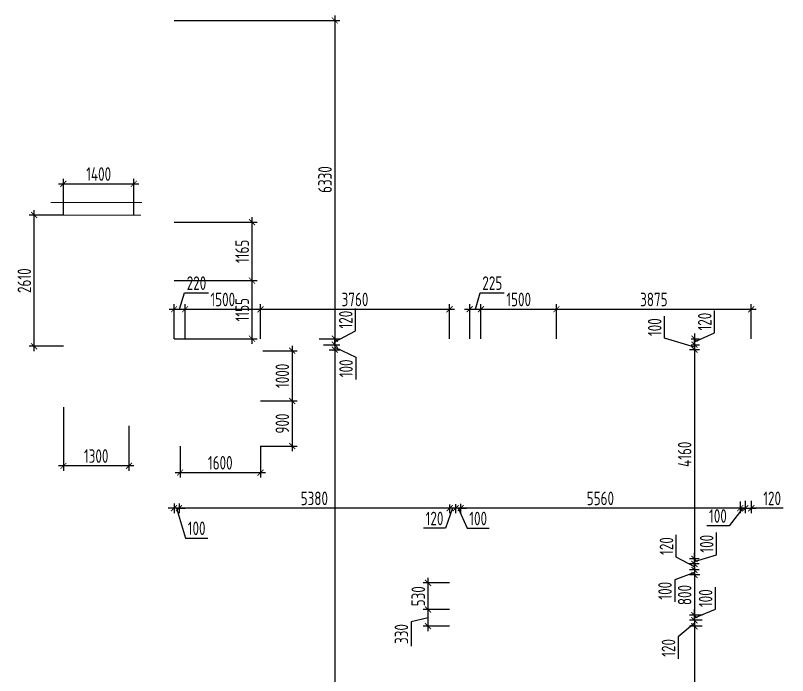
# Model space of a CAD drawing. Header units: millimetres. Extents: x -350007 to 535970, y -888 to 198380.
# Drawn here: x -350007 to -334649, y 93820 to 106951 of the extents above; entities that cross this region are included whole.
import ezdxf

# ---------------------------------------------------------------- set-up
doc = ezdxf.new("R2010")
doc.units = ezdxf.units.MM
doc.layers.add('АР_Размеры нов.', color=15, linetype='Continuous', lineweight=0)
doc.styles.add('ISOCPEUR', font='isocpeur.ttf', dxfattribs={"width": 0.7})
doc.dimstyles.new('R_100', dxfattribs={"dimtxt": 270, "dimasz": 120, "dimexe": 100, "dimexo": 0, "dimgap": 60, "dimtad": 1, "dimdec": 0, "dimrnd": 5, "dimzin": 0, "dimdsep": 46, "dimtxsty": 'ISOCPEUR', "dimblk": 'ARCHTICK', "dimcen": 0, "dimdle": 100, "dimclrd": 256, "dimclre": 256, "dimclrt": 256, "dimadec": 0, "dimazin": 0, "dimtfac": 2, "dimtdec": 0, "dimtofl": 0, "dimtmove": 1, "dimatfit": 3, "dimfxl": 1, "dimtvp": 3, "dimtolj": 1, "dimtzin": 0, "dimarcsym": 0})

# ---------------------------------------------------------------- blocks, each defined once
blk = doc.blocks.new('_ArchTick')
at = {"color": 0, "linetype": 'ByBlock', "const_width": 0.15}
blk.add_lwpolyline([(-0.5, -0.5), (0.5, 0.5)], dxfattribs=at)
blk = doc.blocks.new('*D2645')
at = {"layer": 'АР_Размеры нов.', "lineweight": -2, "ltscale": 100, "transparency": 16777216}
for p, q in [((-345302, 102940), (-345302, 101575)), ((-346852, 102840), (-345202, 102840)), ((-346852, 101675), (-345202, 101675))]:
    blk.add_line(p, q, dxfattribs=at)
at = {"layer": 'АР_Размеры нов.', "lineweight": -2, "ltscale": 100, "transparency": 16777216, "xscale": 120, "yscale": 120, "zscale": 120}
for p, rotation in [((-345302, 102840), 90), ((-345302, 101675), 270)]:
    blk.add_blockref('_ArchTick', p, dxfattribs=dict(at, rotation=rotation))
at = {"layer": 'АР_Размеры нов.', "ltscale": 100, "transparency": 16777216, "insert": (-345497, 102258), "char_height": 270, "attachment_point": 5, "rotation": 90, "style": 'ISOCPEUR'}
blk.add_mtext('\\A1;1165', dxfattribs=at)
blk = doc.blocks.new('*D2999')
at = {"layer": 'АР_Размеры нов.', "lineweight": -2, "ltscale": 100, "transparency": 16777216}
for p, q in [((-349052, 99159), (-349052, 97891)), ((-347750, 98785), (-347750, 97891)), ((-347650, 97991), (-349152, 97991))]:
    blk.add_line(p, q, dxfattribs=at)
at = {"layer": 'АР_Размеры нов.', "lineweight": -2, "ltscale": 100, "transparency": 16777216, "xscale": 120, "yscale": 120, "zscale": 120, "rotation": 180}
blk.add_blockref('_ArchTick', (-349052, 97991), dxfattribs=at)
at = {"layer": 'АР_Размеры нов.', "lineweight": -2, "ltscale": 100, "transparency": 16777216, "xscale": 120, "yscale": 120, "zscale": 120}
blk.add_blockref('_ArchTick', (-347750, 97991), dxfattribs=at)
at = {"layer": 'АР_Размеры нов.', "ltscale": 100, "transparency": 16777216, "insert": (-348401, 98186), "char_height": 270, "attachment_point": 5, "style": 'ISOCPEUR'}
blk.add_mtext('\\A1;1300', dxfattribs=at)
blk = doc.blocks.new('*D3070')
at = {"layer": 'АР_Размеры нов.', "lineweight": -2, "ltscale": 100, "transparency": 16777216}
for p, q in [((-349635, 100270), (-349635, 103080)), ((-349052, 102980), (-349735, 102980)), ((-349049, 100370), (-349735, 100370))]:
    blk.add_line(p, q, dxfattribs=at)
at = {"layer": 'АР_Размеры нов.', "lineweight": -2, "ltscale": 100, "transparency": 16777216, "xscale": 120, "yscale": 120, "zscale": 120}
for p, rotation in [((-349635, 102980), 90), ((-349635, 100370), 270)]:
    blk.add_blockref('_ArchTick', p, dxfattribs=dict(at, rotation=rotation))
at = {"layer": 'АР_Размеры нов.', "ltscale": 100, "transparency": 16777216, "insert": (-349830, 101675), "char_height": 270, "attachment_point": 5, "rotation": 90, "style": 'ISOCPEUR'}
blk.add_mtext('\\A1;2610', dxfattribs=at)
blk = doc.blocks.new('*D3071')
at = {"layer": 'АР_Размеры нов.', "lineweight": -2, "ltscale": 100, "transparency": 16777216}
for p, q in [((-349052, 102980), (-349052, 103701)), ((-347652, 102980), (-347652, 103701)), ((-349152, 103601), (-347552, 103601))]:
    blk.add_line(p, q, dxfattribs=at)
at = {"layer": 'АР_Размеры нов.', "lineweight": -2, "ltscale": 100, "transparency": 16777216, "xscale": 120, "yscale": 120, "zscale": 120, "rotation": 180}
blk.add_blockref('_ArchTick', (-349052, 103601), dxfattribs=at)
at = {"layer": 'АР_Размеры нов.', "lineweight": -2, "ltscale": 100, "transparency": 16777216, "xscale": 120, "yscale": 120, "zscale": 120}
blk.add_blockref('_ArchTick', (-347652, 103601), dxfattribs=at)
at = {"layer": 'АР_Размеры нов.', "ltscale": 100, "transparency": 16777216, "insert": (-348352, 103796), "char_height": 270, "attachment_point": 5, "style": 'ISOCPEUR'}
blk.add_mtext('\\A1;1400', dxfattribs=at)
blk = doc.blocks.new('*D2579')
at = {"layer": 'АР_Размеры нов.', "lineweight": -2, "ltscale": 500, "transparency": 16777216}
for p, q in [((-346852, 101675), (-345202, 101675)), ((-345302, 101775), (-345302, 100421)), ((-346852, 100521), (-345202, 100521))]:
    blk.add_line(p, q, dxfattribs=at)
at = {"layer": 'АР_Размеры нов.', "lineweight": -2, "ltscale": 500, "transparency": 16777216, "xscale": 120, "yscale": 120, "zscale": 120}
for p, rotation in [((-345302, 101675), 90), ((-345302, 100521), 270)]:
    blk.add_blockref('_ArchTick', p, dxfattribs=dict(at, rotation=rotation))
at = {"layer": 'АР_Размеры нов.', "lineweight": 13, "ltscale": 500, "transparency": 16777216, "insert": (-345497, 101098), "char_height": 270, "attachment_point": 5, "rotation": 90, "style": 'ISOCPEUR'}
blk.add_mtext('\\A1;1155', dxfattribs=at)
blk = doc.blocks.new('*D2580')
at = {"layer": 'АР_Размеры нов.', "lineweight": -2, "ltscale": 500, "transparency": 16777216}
for p, q in [((-343242, 100679), (-343242, 101120)), ((-343655, 100461), (-343242, 100679)), ((-343655, 100621), (-343655, 100301)), ((-343882, 100521), (-343555, 100521)), ((-343882, 100401), (-343555, 100401))]:
    blk.add_line(p, q, dxfattribs=at)
at = {"layer": 'АР_Размеры нов.', "lineweight": -2, "ltscale": 500, "transparency": 16777216, "xscale": 120, "yscale": 120, "zscale": 120}
for p, rotation in [((-343655, 100521), 90), ((-343655, 100401), 270)]:
    blk.add_blockref('_ArchTick', p, dxfattribs=dict(at, rotation=rotation))
at = {"layer": 'АР_Размеры нов.', "lineweight": 13, "ltscale": 500, "transparency": 16777216, "insert": (-343437, 100900), "char_height": 270, "attachment_point": 5, "rotation": 90, "style": 'ISOCPEUR'}
blk.add_mtext('\\A1;120', dxfattribs=at)
blk = doc.blocks.new('*D2581')
at = {"layer": 'АР_Размеры нов.', "lineweight": -2, "ltscale": 500, "transparency": 16777216}
for p, q in [((-343655, 100401), (-343655, 100521)), ((-343882, 100401), (-343555, 100401)), ((-343766, 100301), (-343555, 100301)), ((-343655, 100401), (-343655, 100301)), ((-343655, 100351), (-343236, 100151)), ((-343655, 100301), (-343655, 100181)), ((-343236, 100151), (-343236, 99710))]:
    blk.add_line(p, q, dxfattribs=at)
at = {"layer": 'АР_Размеры нов.', "lineweight": -2, "ltscale": 500, "transparency": 16777216, "xscale": 120, "yscale": 120, "zscale": 120}
for p, rotation in [((-343655, 100401), 270), ((-343655, 100301), 90)]:
    blk.add_blockref('_ArchTick', p, dxfattribs=dict(at, rotation=rotation))
at = {"layer": 'АР_Размеры нов.', "lineweight": 13, "ltscale": 500, "transparency": 16777216, "insert": (-343431, 99931), "char_height": 270, "attachment_point": 5, "rotation": 90, "style": 'ISOCPEUR'}
blk.add_mtext('\\A1;100', dxfattribs=at)
blk = doc.blocks.new('*D2598')
at = {"layer": 'АР_Размеры нов.', "lineweight": -2, "ltscale": 500, "transparency": 16777216}
for p, q in [((-335592, 97284), (-335592, 97049)), ((-335492, 97295), (-335492, 97049)), ((-335542, 97149), (-335813, 96799)), ((-335592, 97149), (-335712, 97149)), ((-335592, 97149), (-335492, 97149)), ((-335492, 97149), (-335372, 97149)), ((-335813, 96799), (-336255, 96799))]:
    blk.add_line(p, q, dxfattribs=at)
at = {"layer": 'АР_Размеры нов.', "lineweight": -2, "ltscale": 500, "transparency": 16777216, "xscale": 120, "yscale": 120, "zscale": 120}
blk.add_blockref('_ArchTick', (-335592, 97149), dxfattribs=at)
at = {"layer": 'АР_Размеры нов.', "lineweight": -2, "ltscale": 500, "transparency": 16777216, "xscale": 120, "yscale": 120, "zscale": 120, "rotation": 180}
blk.add_blockref('_ArchTick', (-335492, 97149), dxfattribs=at)
at = {"layer": 'АР_Размеры нов.', "lineweight": 13, "ltscale": 500, "transparency": 16777216, "insert": (-336034, 96994), "char_height": 270, "attachment_point": 5, "style": 'ISOCPEUR'}
blk.add_mtext('\\A1;100', dxfattribs=at)
blk = doc.blocks.new('*D2599')
at = {"layer": 'АР_Размеры нов.', "lineweight": -2, "ltscale": 500, "transparency": 16777216}
for p, q in [((-335492, 97295), (-335492, 97049)), ((-335372, 97296), (-335372, 97049)), ((-335592, 97149), (-335272, 97149)), ((-334735, 97149), (-335372, 97149))]:
    blk.add_line(p, q, dxfattribs=at)
at = {"layer": 'АР_Размеры нов.', "lineweight": -2, "ltscale": 500, "transparency": 16777216, "xscale": 120, "yscale": 120, "zscale": 120, "rotation": 180}
blk.add_blockref('_ArchTick', (-335492, 97149), dxfattribs=at)
at = {"layer": 'АР_Размеры нов.', "lineweight": -2, "ltscale": 500, "transparency": 16777216, "xscale": 120, "yscale": 120, "zscale": 120}
blk.add_blockref('_ArchTick', (-335372, 97149), dxfattribs=at)
at = {"layer": 'АР_Размеры нов.', "lineweight": 13, "ltscale": 500, "transparency": 16777216, "insert": (-334956, 97344), "char_height": 270, "attachment_point": 5, "style": 'ISOCPEUR'}
blk.add_mtext('\\A1;120', dxfattribs=at)
blk = doc.blocks.new('*D4058')
at = {"layer": 'АР_Размеры нов.', "lineweight": -2, "transparency": 16777216}
for p, q in [((-343655, 106951), (-343655, 100421)), ((-346852, 106851), (-343555, 106851)), ((-343969, 100521), (-343555, 100521))]:
    blk.add_line(p, q, dxfattribs=at)
at = {"layer": 'АР_Размеры нов.', "lineweight": -2, "transparency": 16777216, "xscale": 120, "yscale": 120, "zscale": 120}
for p, rotation in [((-343655, 106851), 90), ((-343655, 100521), 270)]:
    blk.add_blockref('_ArchTick', p, dxfattribs=dict(at, rotation=rotation))
at = {"layer": 'АР_Размеры нов.', "transparency": 16777216, "insert": (-343850, 103686), "char_height": 270, "attachment_point": 5, "rotation": 90, "style": 'ISOCPEUR'}
blk.add_mtext('\\A1;6330', dxfattribs=at)
blk = doc.blocks.new('*D4059')
at = {"layer": 'АР_Размеры нов.', "lineweight": -2, "transparency": 16777216}
for p, q in [((-343766, 100301), (-343555, 100301)), ((-343655, 100401), (-343655, 84492)), ((-343412, 84592), (-343755, 84592))]:
    blk.add_line(p, q, dxfattribs=at)
at = {"layer": 'АР_Размеры нов.', "lineweight": -2, "transparency": 16777216, "xscale": 120, "yscale": 120, "zscale": 120}
for p, rotation in [((-343655, 100301), 90), ((-343655, 84592), 270)]:
    blk.add_blockref('_ArchTick', p, dxfattribs=dict(at, rotation=rotation))
at = {"layer": 'АР_Размеры нов.', "transparency": 16777216, "insert": (-343850, 92446), "char_height": 270, "attachment_point": 5, "rotation": 90, "style": 'ISOCPEUR'}
blk.add_mtext('\\A1;15710', dxfattribs=at)
blk = doc.blocks.new('*D4065')
at = {"layer": 'АР_Размеры нов.', "lineweight": -2, "transparency": 16777216}
for p, q in [((-346743, 101106), (-346645, 101431)), ((-346645, 101431), (-346166, 101431)), ((-346952, 101106), (-346533, 101106)), ((-346852, 100521), (-346852, 101206)), ((-346633, 100521), (-346633, 101206))]:
    blk.add_line(p, q, dxfattribs=at)
at = {"layer": 'АР_Размеры нов.', "lineweight": -2, "transparency": 16777216, "xscale": 120, "yscale": 120, "zscale": 120, "rotation": 180}
blk.add_blockref('_ArchTick', (-346852, 101106), dxfattribs=at)
at = {"layer": 'АР_Размеры нов.', "lineweight": -2, "transparency": 16777216, "xscale": 120, "yscale": 120, "zscale": 120}
blk.add_blockref('_ArchTick', (-346633, 101106), dxfattribs=at)
at = {"layer": 'АР_Размеры нов.', "transparency": 16777216, "insert": (-346406, 101626), "char_height": 270, "attachment_point": 5, "style": 'ISOCPEUR'}
blk.add_mtext('\\A1;220', dxfattribs=at)
blk = doc.blocks.new('*D4066')
at = {"layer": 'АР_Размеры нов.', "lineweight": -2, "transparency": 16777216}
for p, q in [((-346733, 101106), (-345033, 101106)), ((-346633, 100521), (-346633, 101206)), ((-345133, 100521), (-345133, 101206))]:
    blk.add_line(p, q, dxfattribs=at)
at = {"layer": 'АР_Размеры нов.', "lineweight": -2, "transparency": 16777216, "xscale": 120, "yscale": 120, "zscale": 120, "rotation": 180}
blk.add_blockref('_ArchTick', (-346633, 101106), dxfattribs=at)
at = {"layer": 'АР_Размеры нов.', "lineweight": -2, "transparency": 16777216, "xscale": 120, "yscale": 120, "zscale": 120}
blk.add_blockref('_ArchTick', (-345133, 101106), dxfattribs=at)
at = {"layer": 'АР_Размеры нов.', "transparency": 16777216, "insert": (-345883, 101301), "char_height": 270, "attachment_point": 5, "style": 'ISOCPEUR'}
blk.add_mtext('\\A1;1500', dxfattribs=at)
blk = doc.blocks.new('*D4067')
at = {"layer": 'АР_Размеры нов.', "lineweight": -2, "transparency": 16777216}
for p, q in [((-345233, 101106), (-341272, 101106)), ((-345133, 100521), (-345133, 101206)), ((-341372, 100521), (-341372, 101206))]:
    blk.add_line(p, q, dxfattribs=at)
at = {"layer": 'АР_Размеры нов.', "lineweight": -2, "transparency": 16777216, "xscale": 120, "yscale": 120, "zscale": 120, "rotation": 180}
blk.add_blockref('_ArchTick', (-345133, 101106), dxfattribs=at)
at = {"layer": 'АР_Размеры нов.', "lineweight": -2, "transparency": 16777216, "xscale": 120, "yscale": 120, "zscale": 120}
blk.add_blockref('_ArchTick', (-341372, 101106), dxfattribs=at)
at = {"layer": 'АР_Размеры нов.', "transparency": 16777216, "insert": (-343253, 101301), "char_height": 270, "attachment_point": 5, "style": 'ISOCPEUR'}
blk.add_mtext('\\A1;3760', dxfattribs=at)
blk = doc.blocks.new('*D4068')
at = {"layer": 'АР_Размеры нов.', "lineweight": -2, "transparency": 16777216}
for p, q in [((-340859, 101106), (-340762, 101431)), ((-340762, 101431), (-340283, 101431)), ((-341072, 101106), (-340647, 101106)), ((-340972, 100521), (-340972, 101206)), ((-340747, 100521), (-340747, 101206))]:
    blk.add_line(p, q, dxfattribs=at)
at = {"layer": 'АР_Размеры нов.', "lineweight": -2, "transparency": 16777216, "xscale": 120, "yscale": 120, "zscale": 120, "rotation": 180}
blk.add_blockref('_ArchTick', (-340972, 101106), dxfattribs=at)
at = {"layer": 'АР_Размеры нов.', "lineweight": -2, "transparency": 16777216, "xscale": 120, "yscale": 120, "zscale": 120}
blk.add_blockref('_ArchTick', (-340747, 101106), dxfattribs=at)
at = {"layer": 'АР_Размеры нов.', "transparency": 16777216, "insert": (-340522, 101626), "char_height": 270, "attachment_point": 5, "style": 'ISOCPEUR'}
blk.add_mtext('\\A1;225', dxfattribs=at)
blk = doc.blocks.new('*D4069')
at = {"layer": 'АР_Размеры нов.', "lineweight": -2, "transparency": 16777216}
for p, q in [((-340847, 101106), (-339147, 101106)), ((-340747, 100521), (-340747, 101206)), ((-339247, 100521), (-339247, 101206))]:
    blk.add_line(p, q, dxfattribs=at)
at = {"layer": 'АР_Размеры нов.', "lineweight": -2, "transparency": 16777216, "xscale": 120, "yscale": 120, "zscale": 120, "rotation": 180}
blk.add_blockref('_ArchTick', (-340747, 101106), dxfattribs=at)
at = {"layer": 'АР_Размеры нов.', "lineweight": -2, "transparency": 16777216, "xscale": 120, "yscale": 120, "zscale": 120}
blk.add_blockref('_ArchTick', (-339247, 101106), dxfattribs=at)
at = {"layer": 'АР_Размеры нов.', "transparency": 16777216, "insert": (-339997, 101301), "char_height": 270, "attachment_point": 5, "style": 'ISOCPEUR'}
blk.add_mtext('\\A1;1500', dxfattribs=at)
blk = doc.blocks.new('*D4070')
at = {"layer": 'АР_Размеры нов.', "lineweight": -2, "transparency": 16777216}
for p, q in [((-339347, 101106), (-335272, 101106)), ((-339247, 100521), (-339247, 101206)), ((-335372, 100521), (-335372, 101206))]:
    blk.add_line(p, q, dxfattribs=at)
at = {"layer": 'АР_Размеры нов.', "lineweight": -2, "transparency": 16777216, "xscale": 120, "yscale": 120, "zscale": 120, "rotation": 180}
blk.add_blockref('_ArchTick', (-339247, 101106), dxfattribs=at)
at = {"layer": 'АР_Размеры нов.', "lineweight": -2, "transparency": 16777216, "xscale": 120, "yscale": 120, "zscale": 120}
blk.add_blockref('_ArchTick', (-335372, 101106), dxfattribs=at)
at = {"layer": 'АР_Размеры нов.', "transparency": 16777216, "insert": (-337309, 101301), "char_height": 270, "attachment_point": 5, "style": 'ISOCPEUR'}
blk.add_mtext('\\A1;3875', dxfattribs=at)
blk = doc.blocks.new('*D4071')
at = {"layer": 'АР_Размеры нов.', "lineweight": -2, "transparency": 16777216}
for p, q in [((-336101, 100639), (-336101, 101080)), ((-336501, 100461), (-336101, 100639)), ((-336501, 100621), (-336501, 100301)), ((-336569, 100521), (-336401, 100521)), ((-336569, 100401), (-336401, 100401))]:
    blk.add_line(p, q, dxfattribs=at)
at = {"layer": 'АР_Размеры нов.', "lineweight": -2, "transparency": 16777216, "xscale": 120, "yscale": 120, "zscale": 120}
for p, rotation in [((-336501, 100521), 90), ((-336501, 100401), 270)]:
    blk.add_blockref('_ArchTick', p, dxfattribs=dict(at, rotation=rotation))
at = {"layer": 'АР_Размеры нов.', "transparency": 16777216, "insert": (-336296, 100860), "char_height": 270, "attachment_point": 5, "rotation": 90, "style": 'ISOCPEUR'}
blk.add_mtext('\\A1;120', dxfattribs=at)
blk = doc.blocks.new('*D4072')
at = {"layer": 'АР_Размеры нов.', "lineweight": -2, "transparency": 16777216}
for p, q in [((-337096, 100529), (-337096, 100970)), ((-336501, 100351), (-337096, 100529)), ((-336501, 100401), (-336501, 100521)), ((-336399, 100301), (-336601, 100301)), ((-336569, 100401), (-336401, 100401)), ((-336501, 100401), (-336501, 100301)), ((-336501, 100301), (-336501, 100181))]:
    blk.add_line(p, q, dxfattribs=at)
at = {"layer": 'АР_Размеры нов.', "lineweight": -2, "transparency": 16777216, "xscale": 120, "yscale": 120, "zscale": 120}
for p, rotation in [((-336501, 100401), 270), ((-336501, 100301), 90)]:
    blk.add_blockref('_ArchTick', p, dxfattribs=dict(at, rotation=rotation))
at = {"layer": 'АР_Размеры нов.', "transparency": 16777216, "insert": (-337291, 100750), "char_height": 270, "attachment_point": 5, "rotation": 90, "style": 'ISOCPEUR'}
blk.add_mtext('\\A1;100', dxfattribs=at)
blk = doc.blocks.new('*D4073')
at = {"layer": 'АР_Размеры нов.', "lineweight": -2, "transparency": 16777216}
for p, q in [((-336399, 100301), (-336601, 100301)), ((-336501, 100401), (-336501, 96041)), ((-336409, 96141), (-336601, 96141))]:
    blk.add_line(p, q, dxfattribs=at)
at = {"layer": 'АР_Размеры нов.', "lineweight": -2, "transparency": 16777216, "xscale": 120, "yscale": 120, "zscale": 120}
for p, rotation in [((-336501, 100301), 90), ((-336501, 96141), 270)]:
    blk.add_blockref('_ArchTick', p, dxfattribs=dict(at, rotation=rotation))
at = {"layer": 'АР_Размеры нов.', "transparency": 16777216, "insert": (-336696, 98221), "char_height": 270, "attachment_point": 5, "rotation": 90, "style": 'ISOCPEUR'}
blk.add_mtext('\\A1;4160', dxfattribs=at)
blk = doc.blocks.new('*D4074')
at = {"layer": 'АР_Размеры нов.', "lineweight": -2, "transparency": 16777216}
for p, q in [((-336063, 96222), (-336063, 96663)), ((-336501, 96141), (-336501, 96261)), ((-336501, 96091), (-336063, 96222)), ((-336409, 96141), (-336601, 96141)), ((-336409, 96041), (-336601, 96041)), ((-336501, 96141), (-336501, 96041)), ((-336501, 96041), (-336501, 95921))]:
    blk.add_line(p, q, dxfattribs=at)
at = {"layer": 'АР_Размеры нов.', "lineweight": -2, "transparency": 16777216, "xscale": 120, "yscale": 120, "zscale": 120}
for p, rotation in [((-336501, 96141), 270), ((-336501, 96041), 90)]:
    blk.add_blockref('_ArchTick', p, dxfattribs=dict(at, rotation=rotation))
at = {"layer": 'АР_Размеры нов.', "transparency": 16777216, "insert": (-336258, 96442), "char_height": 270, "attachment_point": 5, "rotation": 90, "style": 'ISOCPEUR'}
blk.add_mtext('\\A1;100', dxfattribs=at)
blk = doc.blocks.new('*D4075')
at = {"layer": 'АР_Размеры нов.', "lineweight": -2, "transparency": 16777216}
for p, q in [((-336862, 96175), (-336862, 96617)), ((-336501, 95981), (-336862, 96175)), ((-336501, 96041), (-336501, 96161)), ((-336409, 96041), (-336601, 96041)), ((-336501, 96041), (-336501, 95921)), ((-336405, 95921), (-336601, 95921)), ((-336501, 95921), (-336501, 95801))]:
    blk.add_line(p, q, dxfattribs=at)
at = {"layer": 'АР_Размеры нов.', "lineweight": -2, "transparency": 16777216, "xscale": 120, "yscale": 120, "zscale": 120}
for p, rotation in [((-336501, 96041), 270), ((-336501, 95921), 90)]:
    blk.add_blockref('_ArchTick', p, dxfattribs=dict(at, rotation=rotation))
at = {"layer": 'АР_Размеры нов.', "transparency": 16777216, "insert": (-337057, 96396), "char_height": 270, "attachment_point": 5, "rotation": 90, "style": 'ISOCPEUR'}
blk.add_mtext('\\A1;120', dxfattribs=at)
blk = doc.blocks.new('*D4076')
at = {"layer": 'АР_Размеры нов.', "lineweight": -2, "transparency": 16777216}
for p, q in [((-336501, 95921), (-336501, 96041)), ((-336501, 95871), (-336892, 95727)), ((-336405, 95921), (-336601, 95921)), ((-336501, 95921), (-336501, 95821)), ((-336892, 95727), (-336892, 95286)), ((-336393, 95821), (-336601, 95821)), ((-336501, 95821), (-336501, 95701))]:
    blk.add_line(p, q, dxfattribs=at)
at = {"layer": 'АР_Размеры нов.', "lineweight": -2, "transparency": 16777216, "xscale": 120, "yscale": 120, "zscale": 120}
for p, rotation in [((-336501, 95921), 270), ((-336501, 95821), 90)]:
    blk.add_blockref('_ArchTick', p, dxfattribs=dict(at, rotation=rotation))
at = {"layer": 'АР_Размеры нов.', "transparency": 16777216, "insert": (-337087, 95507), "char_height": 270, "attachment_point": 5, "rotation": 90, "style": 'ISOCPEUR'}
blk.add_mtext('\\A1;100', dxfattribs=at)
blk = doc.blocks.new('*D4077')
at = {"layer": 'АР_Размеры нов.', "lineweight": -2, "transparency": 16777216}
for p, q in [((-336501, 95921), (-336501, 94921)), ((-336393, 95821), (-336601, 95821)), ((-336343, 95021), (-336601, 95021))]:
    blk.add_line(p, q, dxfattribs=at)
at = {"layer": 'АР_Размеры нов.', "lineweight": -2, "transparency": 16777216, "xscale": 120, "yscale": 120, "zscale": 120}
for p, rotation in [((-336501, 95821), 90), ((-336501, 95021), 270)]:
    blk.add_blockref('_ArchTick', p, dxfattribs=dict(at, rotation=rotation))
at = {"layer": 'АР_Размеры нов.', "transparency": 16777216, "insert": (-336696, 95421), "char_height": 270, "attachment_point": 5, "rotation": 90, "style": 'ISOCPEUR'}
blk.add_mtext('\\A1;800', dxfattribs=at)
blk = doc.blocks.new('*D4078')
at = {"layer": 'АР_Размеры нов.', "lineweight": -2, "transparency": 16777216}
for p, q in [((-336085, 95139), (-336085, 95580)), ((-336501, 95021), (-336501, 95141)), ((-336501, 94971), (-336085, 95139)), ((-336343, 95021), (-336601, 95021)), ((-336347, 94921), (-336601, 94921)), ((-336501, 95021), (-336501, 94921)), ((-336501, 94921), (-336501, 94801))]:
    blk.add_line(p, q, dxfattribs=at)
at = {"layer": 'АР_Размеры нов.', "lineweight": -2, "transparency": 16777216, "xscale": 120, "yscale": 120, "zscale": 120}
for p, rotation in [((-336501, 95021), 270), ((-336501, 94921), 90)]:
    blk.add_blockref('_ArchTick', p, dxfattribs=dict(at, rotation=rotation))
at = {"layer": 'АР_Размеры нов.', "transparency": 16777216, "insert": (-336280, 95359), "char_height": 270, "attachment_point": 5, "rotation": 90, "style": 'ISOCPEUR'}
blk.add_mtext('\\A1;100', dxfattribs=at)
blk = doc.blocks.new('*D4079')
at = {"layer": 'АР_Размеры нов.', "lineweight": -2, "transparency": 16777216}
for p, q in [((-336347, 94921), (-336601, 94921)), ((-336501, 94921), (-336501, 95041)), ((-336501, 94921), (-336501, 94801)), ((-336501, 94861), (-336823, 94591)), ((-336347, 94801), (-336601, 94801)), ((-336501, 94801), (-336501, 94681)), ((-336823, 94591), (-336823, 94149))]:
    blk.add_line(p, q, dxfattribs=at)
at = {"layer": 'АР_Размеры нов.', "lineweight": -2, "transparency": 16777216, "xscale": 120, "yscale": 120, "zscale": 120}
for p, rotation in [((-336501, 94921), 270), ((-336501, 94801), 90)]:
    blk.add_blockref('_ArchTick', p, dxfattribs=dict(at, rotation=rotation))
at = {"layer": 'АР_Размеры нов.', "transparency": 16777216, "insert": (-337018, 94370), "char_height": 270, "attachment_point": 5, "rotation": 90, "style": 'ISOCPEUR'}
blk.add_mtext('\\A1;120', dxfattribs=at)
blk = doc.blocks.new('*D4080')
at = {"layer": 'АР_Размеры нов.', "lineweight": -2, "transparency": 16777216}
for p, q in [((-336347, 94801), (-336601, 94801)), ((-336501, 94901), (-336501, 83192)), ((-336406, 83292), (-336601, 83292))]:
    blk.add_line(p, q, dxfattribs=at)
at = {"layer": 'АР_Размеры нов.', "lineweight": -2, "transparency": 16777216, "xscale": 120, "yscale": 120, "zscale": 120}
for p, rotation in [((-336501, 94801), 90), ((-336501, 83292), 270)]:
    blk.add_blockref('_ArchTick', p, dxfattribs=dict(at, rotation=rotation))
at = {"layer": 'АР_Размеры нов.', "transparency": 16777216, "insert": (-336696, 89047), "char_height": 270, "attachment_point": 5, "rotation": 90, "style": 'ISOCPEUR'}
blk.add_mtext('\\A1;11510', dxfattribs=at)
blk = doc.blocks.new('*D4082')
at = {"layer": 'АР_Размеры нов.', "lineweight": -2, "transparency": 16777216}
for p, q in [((-341152, 97234), (-341152, 97049)), ((-335592, 97284), (-335592, 97049)), ((-335492, 97149), (-341252, 97149))]:
    blk.add_line(p, q, dxfattribs=at)
at = {"layer": 'АР_Размеры нов.', "lineweight": -2, "transparency": 16777216, "xscale": 120, "yscale": 120, "zscale": 120, "rotation": 180}
blk.add_blockref('_ArchTick', (-341152, 97149), dxfattribs=at)
at = {"layer": 'АР_Размеры нов.', "lineweight": -2, "transparency": 16777216, "xscale": 120, "yscale": 120, "zscale": 120}
blk.add_blockref('_ArchTick', (-335592, 97149), dxfattribs=at)
at = {"layer": 'АР_Размеры нов.', "transparency": 16777216, "insert": (-338372, 97344), "char_height": 270, "attachment_point": 5, "style": 'ISOCPEUR'}
blk.add_mtext('\\A1;5560', dxfattribs=at)
blk = doc.blocks.new('*D4083')
at = {"layer": 'АР_Размеры нов.', "lineweight": -2, "transparency": 16777216}
for p, q in [((-341252, 97231), (-341252, 97049)), ((-341152, 97234), (-341152, 97049)), ((-341252, 97149), (-341372, 97149)), ((-341152, 97149), (-341252, 97149)), ((-341202, 97149), (-341024, 96749)), ((-341152, 97149), (-341032, 97149)), ((-341024, 96749), (-340582, 96749))]:
    blk.add_line(p, q, dxfattribs=at)
at = {"layer": 'АР_Размеры нов.', "lineweight": -2, "transparency": 16777216, "xscale": 120, "yscale": 120, "zscale": 120}
blk.add_blockref('_ArchTick', (-341252, 97149), dxfattribs=at)
at = {"layer": 'АР_Размеры нов.', "lineweight": -2, "transparency": 16777216, "xscale": 120, "yscale": 120, "zscale": 120, "rotation": 180}
blk.add_blockref('_ArchTick', (-341152, 97149), dxfattribs=at)
at = {"layer": 'АР_Размеры нов.', "transparency": 16777216, "insert": (-340803, 96944), "char_height": 270, "attachment_point": 5, "style": 'ISOCPEUR'}
blk.add_mtext('\\A1;100', dxfattribs=at)
blk = doc.blocks.new('*D4084')
at = {"layer": 'АР_Размеры нов.', "lineweight": -2, "transparency": 16777216}
for p, q in [((-341372, 97224), (-341372, 97049)), ((-341252, 97231), (-341252, 97049)), ((-341152, 97149), (-341472, 97149)), ((-341312, 97149), (-341451, 96749)), ((-341451, 96749), (-341892, 96749))]:
    blk.add_line(p, q, dxfattribs=at)
at = {"layer": 'АР_Размеры нов.', "lineweight": -2, "transparency": 16777216, "xscale": 120, "yscale": 120, "zscale": 120, "rotation": 180}
blk.add_blockref('_ArchTick', (-341372, 97149), dxfattribs=at)
at = {"layer": 'АР_Размеры нов.', "lineweight": -2, "transparency": 16777216, "xscale": 120, "yscale": 120, "zscale": 120}
blk.add_blockref('_ArchTick', (-341252, 97149), dxfattribs=at)
at = {"layer": 'АР_Размеры нов.', "transparency": 16777216, "insert": (-341671, 96944), "char_height": 270, "attachment_point": 5, "style": 'ISOCPEUR'}
blk.add_mtext('\\A1;120', dxfattribs=at)
blk = doc.blocks.new('*D4085')
at = {"layer": 'АР_Размеры нов.', "lineweight": -2, "transparency": 16777216}
for p, q in [((-346752, 97239), (-346752, 97049)), ((-341372, 97224), (-341372, 97049)), ((-341272, 97149), (-346852, 97149))]:
    blk.add_line(p, q, dxfattribs=at)
at = {"layer": 'АР_Размеры нов.', "lineweight": -2, "transparency": 16777216, "xscale": 120, "yscale": 120, "zscale": 120, "rotation": 180}
blk.add_blockref('_ArchTick', (-346752, 97149), dxfattribs=at)
at = {"layer": 'АР_Размеры нов.', "lineweight": -2, "transparency": 16777216, "xscale": 120, "yscale": 120, "zscale": 120}
blk.add_blockref('_ArchTick', (-341372, 97149), dxfattribs=at)
at = {"layer": 'АР_Размеры нов.', "transparency": 16777216, "insert": (-344062, 97344), "char_height": 270, "attachment_point": 5, "style": 'ISOCPEUR'}
blk.add_mtext('\\A1;5380', dxfattribs=at)
blk = doc.blocks.new('*D4086')
at = {"layer": 'АР_Размеры нов.', "lineweight": -2, "transparency": 16777216}
for p, q in [((-346852, 97244), (-346852, 97049)), ((-346752, 97239), (-346752, 97049)), ((-346852, 97149), (-346972, 97149)), ((-346752, 97149), (-346852, 97149)), ((-346802, 97149), (-346624, 96554)), ((-346752, 97149), (-346632, 97149)), ((-346624, 96554), (-346182, 96554))]:
    blk.add_line(p, q, dxfattribs=at)
at = {"layer": 'АР_Размеры нов.', "lineweight": -2, "transparency": 16777216, "xscale": 120, "yscale": 120, "zscale": 120}
blk.add_blockref('_ArchTick', (-346852, 97149), dxfattribs=at)
at = {"layer": 'АР_Размеры нов.', "lineweight": -2, "transparency": 16777216, "xscale": 120, "yscale": 120, "zscale": 120, "rotation": 180}
blk.add_blockref('_ArchTick', (-346752, 97149), dxfattribs=at)
at = {"layer": 'АР_Размеры нов.', "transparency": 16777216, "insert": (-346403, 96749), "char_height": 270, "attachment_point": 5, "style": 'ISOCPEUR'}
blk.add_mtext('\\A1;100', dxfattribs=at)
blk = doc.blocks.new('*D4087')
at = {"layer": 'АР_Размеры нов.', "lineweight": -2, "transparency": 16777216}
for p, q in [((-341800, 94701), (-341800, 95232)), ((-341372, 95132), (-341900, 95132)), ((-341800, 94966), (-342135, 94886)), ((-342135, 94886), (-342135, 94407)), ((-341372, 94801), (-341900, 94801))]:
    blk.add_line(p, q, dxfattribs=at)
at = {"layer": 'АР_Размеры нов.', "lineweight": -2, "transparency": 16777216, "xscale": 120, "yscale": 120, "zscale": 120}
for p, rotation in [((-341800, 95132), 90), ((-341800, 94801), 270)]:
    blk.add_blockref('_ArchTick', p, dxfattribs=dict(at, rotation=rotation))
at = {"layer": 'АР_Размеры нов.', "transparency": 16777216, "insert": (-342330, 94646), "char_height": 270, "attachment_point": 5, "rotation": 90, "style": 'ISOCPEUR'}
blk.add_mtext('\\A1;330', dxfattribs=at)
blk = doc.blocks.new('*D4088')
at = {"layer": 'АР_Размеры нов.', "lineweight": -2, "transparency": 16777216}
for p, q in [((-341800, 95032), (-341800, 95762)), ((-341372, 95662), (-341900, 95662)), ((-341372, 95132), (-341900, 95132))]:
    blk.add_line(p, q, dxfattribs=at)
at = {"layer": 'АР_Размеры нов.', "lineweight": -2, "transparency": 16777216, "xscale": 120, "yscale": 120, "zscale": 120}
for p, rotation in [((-341800, 95662), 90), ((-341800, 95132), 270)]:
    blk.add_blockref('_ArchTick', p, dxfattribs=dict(at, rotation=rotation))
at = {"layer": 'АР_Размеры нов.', "transparency": 16777216, "insert": (-341995, 95397), "char_height": 270, "attachment_point": 5, "rotation": 90, "style": 'ISOCPEUR'}
blk.add_mtext('\\A1;530', dxfattribs=at)
blk = doc.blocks.new('*D4089')
at = {"layer": 'АР_Размеры нов.', "lineweight": -2, "transparency": 16777216}
for p, q in [((-344503, 100381), (-344503, 99182)), ((-345083, 100281), (-344403, 100281)), ((-345133, 99282), (-344403, 99282))]:
    blk.add_line(p, q, dxfattribs=at)
at = {"layer": 'АР_Размеры нов.', "lineweight": -2, "transparency": 16777216, "xscale": 120, "yscale": 120, "zscale": 120}
for p, rotation in [((-344503, 100281), 90), ((-344503, 99282), 270)]:
    blk.add_blockref('_ArchTick', p, dxfattribs=dict(at, rotation=rotation))
at = {"layer": 'АР_Размеры нов.', "transparency": 16777216, "insert": (-344698, 99782), "char_height": 270, "attachment_point": 5, "rotation": 90, "style": 'ISOCPEUR'}
blk.add_mtext('\\A1;1000', dxfattribs=at)
blk = doc.blocks.new('*D4090')
at = {"layer": 'АР_Размеры нов.', "lineweight": -2, "transparency": 16777216}
for p, q in [((-344503, 99382), (-344503, 98284)), ((-345133, 99282), (-344403, 99282)), ((-345133, 98384), (-344403, 98384))]:
    blk.add_line(p, q, dxfattribs=at)
at = {"layer": 'АР_Размеры нов.', "lineweight": -2, "transparency": 16777216, "xscale": 120, "yscale": 120, "zscale": 120}
for p, rotation in [((-344503, 99282), 90), ((-344503, 98384), 270)]:
    blk.add_blockref('_ArchTick', p, dxfattribs=dict(at, rotation=rotation))
at = {"layer": 'АР_Размеры нов.', "transparency": 16777216, "insert": (-344698, 98833), "char_height": 270, "attachment_point": 5, "rotation": 90, "style": 'ISOCPEUR'}
blk.add_mtext('\\A1;900', dxfattribs=at)
blk = doc.blocks.new('*D4091')
at = {"layer": 'АР_Размеры нов.', "lineweight": -2, "transparency": 16777216}
for p, q in [((-346732, 98384), (-346732, 97757)), ((-345133, 98384), (-345133, 97757)), ((-346832, 97857), (-345033, 97857))]:
    blk.add_line(p, q, dxfattribs=at)
at = {"layer": 'АР_Размеры нов.', "lineweight": -2, "transparency": 16777216, "xscale": 120, "yscale": 120, "zscale": 120, "rotation": 180}
blk.add_blockref('_ArchTick', (-346732, 97857), dxfattribs=at)
at = {"layer": 'АР_Размеры нов.', "lineweight": -2, "transparency": 16777216, "xscale": 120, "yscale": 120, "zscale": 120}
blk.add_blockref('_ArchTick', (-345133, 97857), dxfattribs=at)
at = {"layer": 'АР_Размеры нов.', "transparency": 16777216, "insert": (-345933, 98052), "char_height": 270, "attachment_point": 5, "style": 'ISOCPEUR'}
blk.add_mtext('\\A1;1600', dxfattribs=at)

msp = doc.modelspace()

# ---------------------------------------------------------------- linework, layer by layer
at = {"layer": 'АР_Размеры нов.', "ltscale": 100}
for p, q in [((-349302.2, 103230.3, 0.4), (-347492.2, 103230.3)), ((-349052.2, 102980.3), (-347510.4, 102980.3, 0))]:
    msp.add_line(p, q, dxfattribs=at)

# ---------------------------------------------------------------- dimensions: what is measured, and where the dimension line sits
at = {"layer": 'АР_Размеры нов.'}
for base, p1, p2, override, picture, middle in [((-343655.3, 100520.7), (-346852.2, 106850.7), (-343968.8, 100520.7, -0.2), {"dimpost": '\\X'}, '*D4058', (-343850.3, 103685.7)), ((-336501.2, 100300.7), (-336569, 100400.7, -1.4), (-336399.5, 100300.7, -1.1), {"dimpost": '\\X'}, '*D4072', (-337291.2, 100589.2)), ((-344503.1, 99282.5), (-345083.2, 100280.7, -1.1), (-345133.2, 99282.5, -1.1), {"dimpost": '\\X'}, '*D4089', (-344698.1, 99781.6)), ((-343655.3, 84592.1), (-343765.8, 100300.7, -1.1), (-343412.3, 84592.1), {"dimpost": '\\X', "dimfxl": 2.5, "dimarcsym": 2}, '*D4059', (-343850.3, 92446.4)), ((-336501.2, 96140.7), (-336399.5, 100300.7, -1.1), (-336409.2, 96140.7), {"dimpost": '\\X'}, '*D4073', (-336696.2, 98220.7)), ((-344503.1, 98383.5), (-345133.2, 99282.5, -1.1), (-345133.1, 98383.5, -1.1), {"dimpost": '\\X'}, '*D4090', (-344698.1, 98833)), ((-336501.2, 95020.7), (-336393.1, 95820.7), (-336343.3, 95020.7), {"dimpost": '\\X'}, '*D4077', (-336696.2, 95420.7)), ((-341800.4, 95661.9), (-341372.1, 95131.9), (-341372.1, 95661.9), {"dimpost": '\\X'}, '*D4088', (-341995.4, 95396.9)), ((-336501.2, 83292.4), (-336347.4, 94800.7), (-336406, 83292.4, -1.1), {"dimpost": '\\X'}, '*D4080', (-336696.2, 89046.5))]:
    dim = msp.add_linear_dim(base=base, p1=p1, p2=p2, angle=90, dimstyle='R_100', override=override, dxfattribs=at)
    dim.commit()
    dim.dimension.update_dxf_attribs({"geometry": picture, "text_midpoint": middle})
at = {"layer": 'АР_Размеры нов.', "ltscale": 100}
for base, p1, p2, picture, middle in [((-347652.2, 103600.7), (-349052.2, 102980.3), (-347652.2, 102980.3, 0), '*D3071', (-348352.2, 103795.7)), ((-349052.2, 97991.4), (-347750, 98785.2, 0.1), (-349052.2, 99158.7), '*D2999', (-348401.1, 98186.4))]:
    dim = msp.add_linear_dim(base=base, p1=p1, p2=p2, dimstyle='R_100', override={"dimpost": '\\X', "dimfxl": 2.5, "dimarcsym": 2}, dxfattribs=at)
    dim.commit()
    dim.dimension.update_dxf_attribs({"geometry": picture, "text_midpoint": middle})
for base, p1, p2, picture, middle in [((-349634.9, 102980.3), (-349048.7, 100369.6), (-349052.2, 102980.3, 0), '*D3070', (-349829.9, 101674.9)), ((-345302.1, 101675.4), (-346852.2, 102840.4), (-346852.2, 101675.4), '*D2645', (-345497.1, 102257.9))]:
    dim = msp.add_linear_dim(base=base, p1=p1, p2=p2, angle=90, dimstyle='R_100', override={"dimpost": '\\X', "dimfxl": 2.5, "dimarcsym": 2}, dxfattribs=at)
    dim.commit()
    dim.dimension.update_dxf_attribs({"geometry": picture, "text_midpoint": middle})
at = {"layer": 'АР_Размеры нов.'}
for base, p1, p2, picture, middle in [((-346633.3, 101106), (-346852.2, 100520.7, -1.4), (-346633.3, 100520.7, -1.1), '*D4065', (-346585.3, 101626)), ((-340746.8, 101106), (-340972.1, 100520.7), (-340746.8, 100520.7), '*D4068', (-340701.9, 101626)), ((-345133.3, 101106), (-346633.3, 100520.7, -1.1), (-345133.3, 100520.7, -1.1), '*D4066', (-345883.3, 101301)), ((-341372.1, 101106), (-345133.3, 100520.7, -1.1), (-341372.1, 100520.7), '*D4067', (-343252.7, 101301)), ((-339246.8, 101106), (-340746.8, 100520.7), (-339246.8, 100520.7), '*D4069', (-339996.8, 101301)), ((-335372.1, 101106), (-339246.8, 100520.7), (-335372.1, 100520.7), '*D4070', (-337309.4, 101301)), ((-345133.1, 97856.6), (-346732.2, 98383.5, -1.1), (-345133.1, 98383.5), '*D4091', (-345932.7, 98051.6)), ((-346752.2, 97149.2), (-341372, 97223.7), (-346752.2, 97238.9, -1.1), '*D4085', (-344062.1, 97344.2)), ((-341152, 97149.2), (-335592.2, 97284.4, -1.1), (-341152, 97233.9), '*D4082', (-338372.1, 97344.2)), ((-346852.2, 97149.2), (-346752.2, 97238.9, -1.1), (-346852.2, 97244.4), '*D4086', (-346563.7, 96749.2))]:
    dim = msp.add_linear_dim(base=base, p1=p1, p2=p2, dimstyle='R_100', override={"dimpost": '\\X'}, dxfattribs=at)
    dim.commit()
    dim.dimension.update_dxf_attribs({"geometry": picture, "text_midpoint": middle})
at = {"layer": 'АР_Размеры нов.', "lineweight": 13, "ltscale": 500}
dim = msp.add_linear_dim(base=(-345302.1, 100520.7), p1=(-346852.2, 101675.4), p2=(-346852.2, 100520.7, -1.4), angle=90, dimstyle='R_100', override={"dimpost": '\\X'}, dxfattribs=at)
dim.commit()
dim.dimension.update_dxf_attribs({"geometry": '*D2579', "text_midpoint": (-345497.1, 101098)})
for base, p1, p2, picture, middle in [((-343655.3, 100400.7), (-343881.8, 100520.7, -0.1), (-343881.8, 100400.7, -1.1), '*D2580', (-343242.1, 100739.1)), ((-343655.3, 100300.7), (-343881.8, 100400.7, -1.1), (-343765.8, 100300.7, -1.1), '*D2581', (-343236.3, 100091.2))]:
    dim = msp.add_linear_dim(base=base, p1=p1, p2=p2, angle=90, dimstyle='R_100', override={"dimpost": '\\X', "dimfxl": 2.5, "dimarcsym": 2}, dxfattribs=at)
    dim.commit()
    dim.dimension.update_dxf_attribs({"geometry": picture, "text_midpoint": middle, "dimtype": 160})
at = {"layer": 'АР_Размеры нов.'}
for base, p1, p2, picture, middle in [((-336501.2, 100400.7), (-336569, 100520.7), (-336569, 100400.7, -1.4), '*D4071', (-336101.2, 100699.2)), ((-336501.2, 95920.7), (-336409.2, 96040.7), (-336405.2, 95920.7), '*D4075', (-336861.8, 96235.4)), ((-336501.2, 96040.7), (-336409.2, 96140.7), (-336409.2, 96040.7), '*D4074', (-336063, 96281.5)), ((-336501.2, 95820.7), (-336405.2, 95920.7), (-336393.1, 95820.7), '*D4076', (-336892.3, 95667.5)), ((-336501.2, 94920.6), (-336343.3, 95020.7), (-336347.4, 94920.6), '*D4078', (-336084.9, 95198.7)), ((-341800.4, 95131.9), (-341372.1, 94800.7), (-341372.1, 95131.9), '*D4087', (-342134.7, 94825.9)), ((-336501.2, 94800.7), (-336347.4, 94920.6), (-336347.4, 94800.7), '*D4079', (-336823.1, 94530.7))]:
    dim = msp.add_linear_dim(base=base, p1=p1, p2=p2, angle=90, dimstyle='R_100', override={"dimpost": '\\X'}, dxfattribs=at)
    dim.commit()
    dim.dimension.update_dxf_attribs({"geometry": picture, "text_midpoint": middle, "dimtype": 160})
at = {"layer": 'АР_Размеры нов.', "lineweight": 13, "ltscale": 500}
for base, p1, p2, picture, middle in [((-335372.2, 97149.2), (-335492.2, 97295.2), (-335372.2, 97296.4), '*D2599', (-334955.8, 97113.9)), ((-335492.2, 97149.2), (-335592.2, 97284.4, -1.1), (-335492.2, 97295.2), '*D2598', (-335873.3, 96798.7))]:
    dim = msp.add_linear_dim(base=base, p1=p1, p2=p2, dimstyle='R_100', override={"dimpost": '\\X'}, dxfattribs=at)
    dim.commit()
    dim.dimension.update_dxf_attribs({"geometry": picture, "text_midpoint": middle, "dimtype": 160})
at = {"layer": 'АР_Размеры нов.'}
for base, p1, p2, picture, middle in [((-341372, 97149.2), (-341252, 97231.4), (-341372, 97223.7), '*D4084', (-341510.7, 96749.2)), ((-341252, 97149.2), (-341152, 97233.9), (-341252, 97231.4), '*D4083', (-340963.5, 96749.2))]:
    dim = msp.add_linear_dim(base=base, p1=p1, p2=p2, dimstyle='R_100', override={"dimpost": '\\X'}, dxfattribs=at)
    dim.commit()
    dim.dimension.update_dxf_attribs({"geometry": picture, "text_midpoint": middle, "dimtype": 160})

doc.saveas('drawing.dxf')
